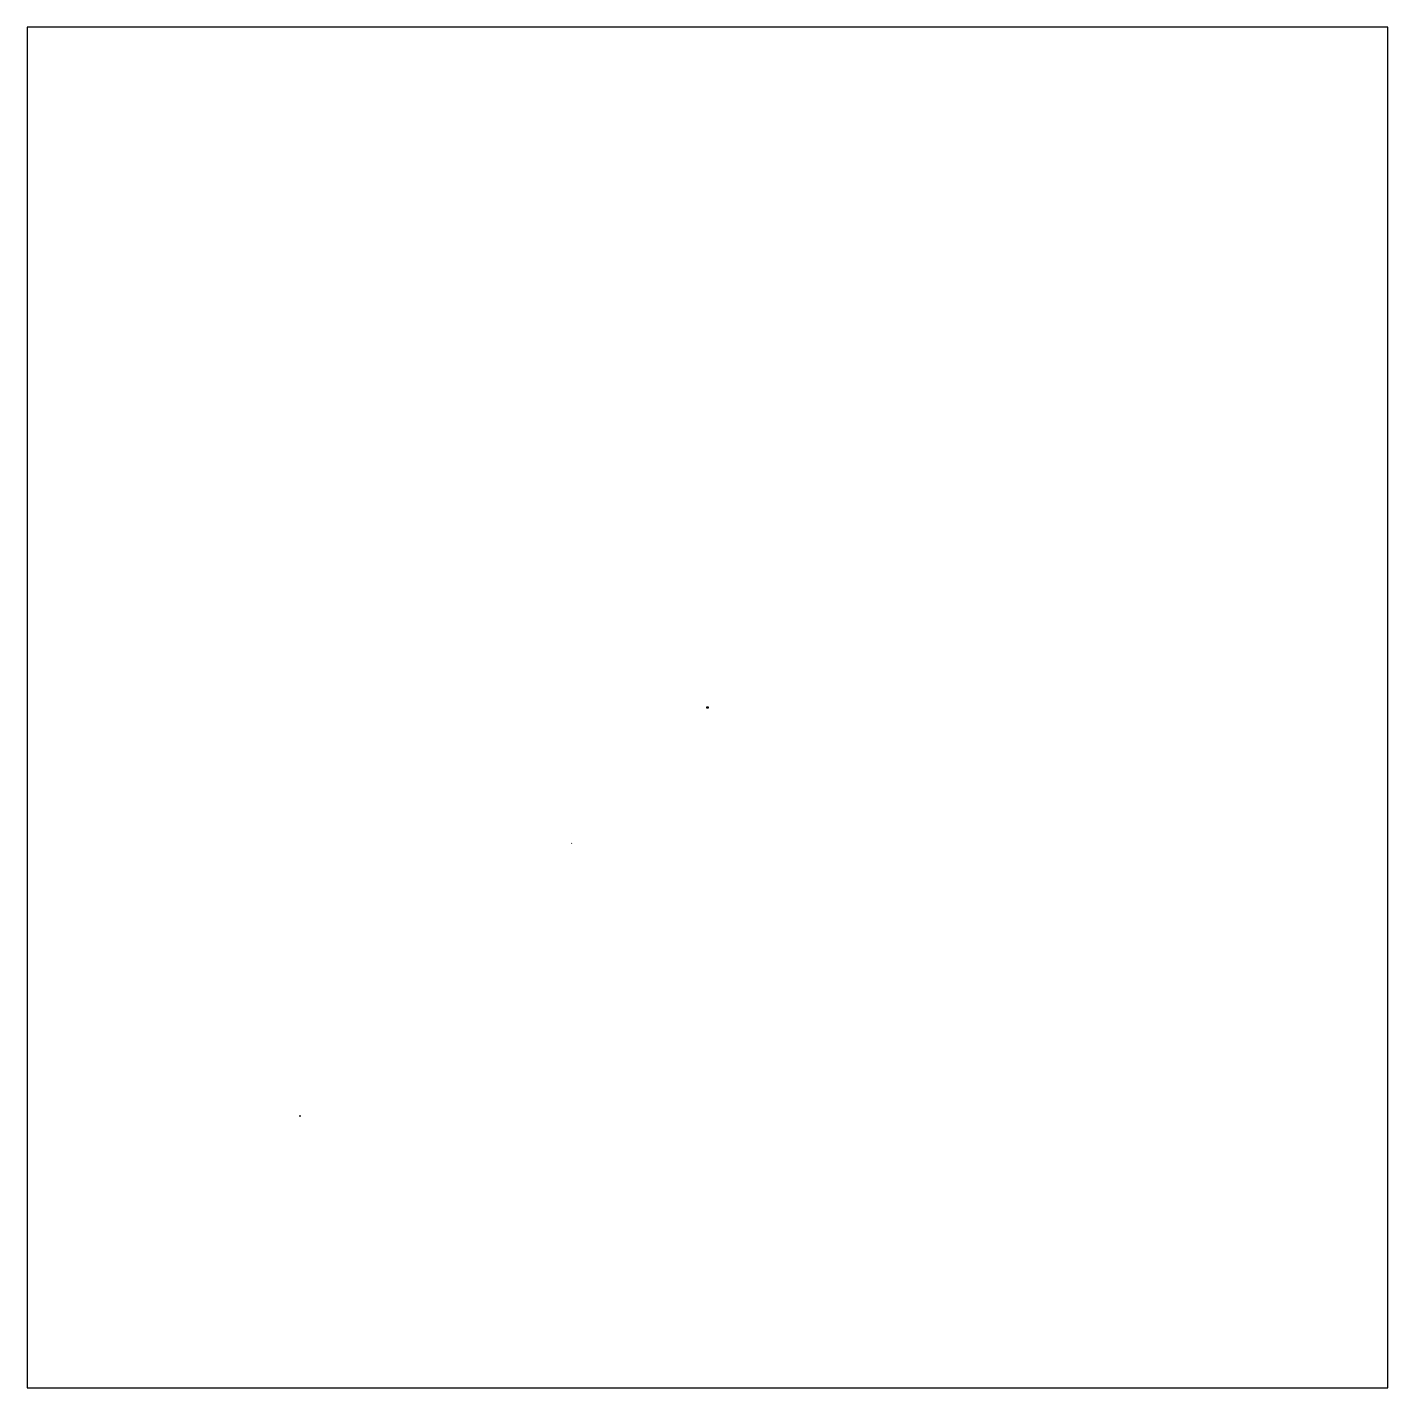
# Model space of a CAD drawing. Header units: millimetres. Extents: x 0 to 50, y 0 to 50.
import ezdxf

# ---------------------------------------------------------------- set-up
doc = ezdxf.new("R2010")
doc.units = ezdxf.units.MM
doc.layers.add('CUT', color=1, linetype='Continuous')
doc.layers.add('TINY', color=6, linetype='Continuous')

msp = doc.modelspace()

# ---------------------------------------------------------------- linework, layer by layer
at = {"layer": 'CUT'}
msp.add_lwpolyline([(0, 0), (50, 0), (50, 50), (0, 50)], close=True, dxfattribs=at)
at = {"layer": 'TINY'}
for p, q in [((20, 20), (20.02, 20.02)), ((10, 10), (10.05, 10))]:
    msp.add_line(p, q, dxfattribs=at)
msp.add_circle((25, 25), 0.03, dxfattribs=at)

doc.saveas('drawing.dxf')
